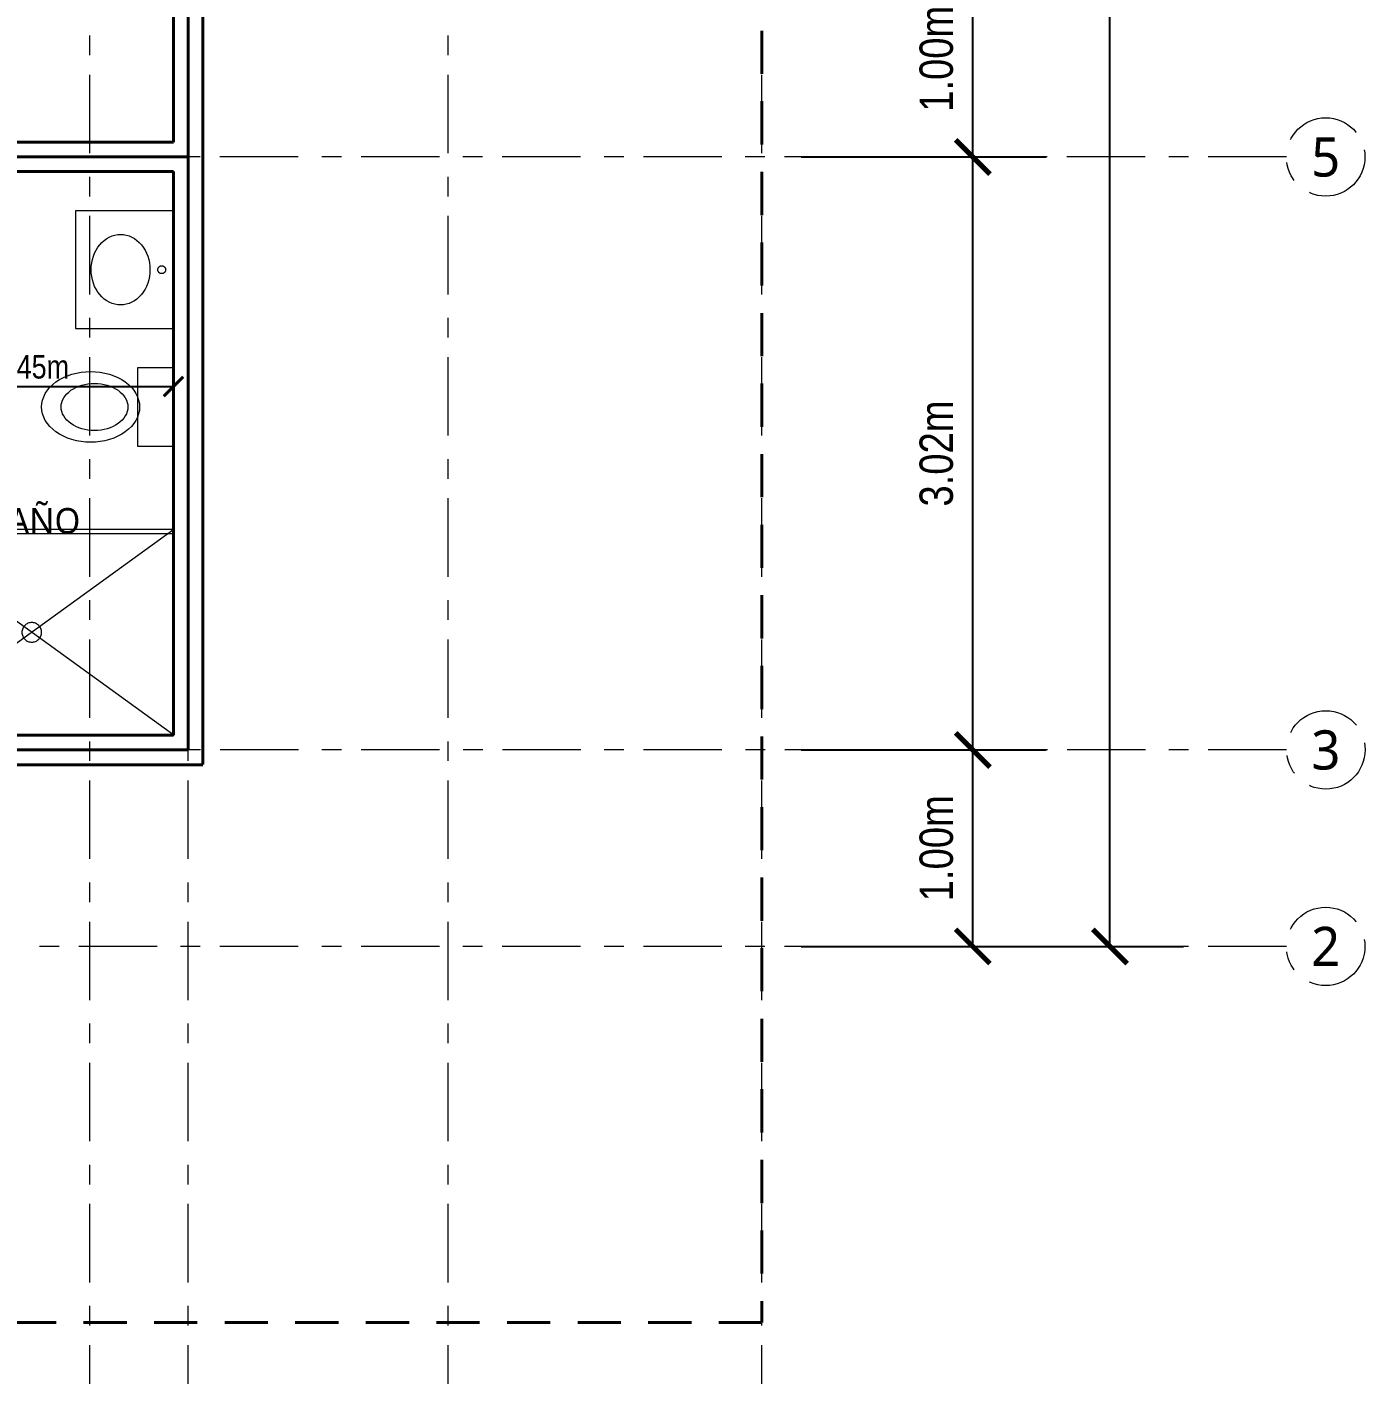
# Model space of a CAD drawing. Header units: metres. Extents: x 28.9 to 123.7, y -14.9 to 27.3.
# Drawn here: x 67.04 to 73.86, y -0.39 to 6.48 of the extents above; entities that cross this region are included whole.
import ezdxf
from ezdxf.enums import TextEntityAlignment as Align

# ---------------------------------------------------------------- set-up
doc = ezdxf.new("R2010")
doc.units = ezdxf.units.M
doc.linetypes.add('EJE', pattern=[0.6, 0.4, -0.08, 0, -0.12])
doc.linetypes.add('VACIO', pattern=[0.36, 0.22, -0.14])
for name, color, linetype, lineweight in [('001_Muros', 7, 'Continuous', 40), ('002_EjesVerticales', 8, 'EJE', 9), ('006_Mobiliario', 6, 'Continuous', 18), ('007_Textos', 7, 'Continuous', 18), ('008_Cotas', 8, 'Continuous', 13)]:
    doc.layers.add(name, color=color, linetype=linetype, lineweight=lineweight)
doc.styles.add('OpenSans', font='OpenSans-Regular.ttf')
doc.styles.add('OpenSansCondensed-Light', font='OpenSansCondensed-Light.ttf')
doc.dimstyles.new('EZDXF', dxfattribs={"dimtxt": 0.25, "dimasz": 0.175, "dimexe": 0.375, "dimexo": 0.125, "dimgap": 0.1, "dimtad": 1, "dimzin": 4, "dimtxsty": 'OpenSansCondensed-Light', "dimblk": 'ARCHTICK', "dimcen": 2.5, "dimazin": 1, "dimtfac": 0.5, "dimtmove": 2, "dimatfit": 3})

# ---------------------------------------------------------------- blocks, each defined once
blk = doc.blocks.new('EJE')
at = {"color": 0}
blk.add_circle((0, 0), 0.2, dxfattribs=at)
at = {"color": 0, "style": 'OpenSans'}
blk.add_attdef('EJE', text='', height=0.2, dxfattribs=at).set_placement((0, 0), align=Align.MIDDLE_CENTER)
blk = doc.blocks.new('_ARCHTICK')
at = {"color": 0, "linetype": 'ByBlock', "const_width": 0.15}
blk.add_lwpolyline([(-0.5, -0.5), (0.5, 0.5)], dxfattribs=at)
blk = doc.blocks.new('*D41')
at = {"color": 0, "transparency": 16777216}
for p, q in [((70.9854, 2.796), (72.2354, 2.796)), ((71.8604, 1.794), (71.8604, 2.796)), ((70.9854, 1.794), (72.2354, 1.794))]:
    blk.add_line(p, q, dxfattribs=at)
at = {"layer": 'Defpoints', "transparency": 16777216}
for p in [(70.8604, 2.796), (70.8604, 1.794), (71.8604, 1.794)]:
    blk.add_point(p, dxfattribs=at)
at = {"layer": '008_Cotas', "color": 0, "transparency": 16777216, "xscale": 0.175, "yscale": 0.175}
for p, rotation in [((71.8604, 2.796), 90), ((71.8604, 1.794), 270)]:
    blk.add_blockref('_ARCHTICK', p, dxfattribs=dict(at, rotation=rotation))
at = {"layer": '008_Cotas', "color": 0, "transparency": 16777216, "insert": (71.6754, 2.295), "char_height": 0.17, "attachment_point": 5, "rotation": 90, "style": 'OpenSansCondensed-Light', "bg_fill": 3, "box_fill_scale": 1.1, "bg_fill_color": 0, "bg_fill_transparency": 0}
blk.add_mtext('1.00m', dxfattribs=at)
blk = doc.blocks.new('*D42')
at = {"color": 0, "transparency": 16777216}
for p, q in [((70.9854, 5.821), (72.2354, 5.821)), ((71.8604, 2.796), (71.8604, 5.821)), ((70.9854, 2.796), (72.2354, 2.796))]:
    blk.add_line(p, q, dxfattribs=at)
at = {"layer": 'Defpoints', "transparency": 16777216}
for p in [(70.8604, 5.821), (70.8604, 2.796), (71.8604, 2.796)]:
    blk.add_point(p, dxfattribs=at)
at = {"layer": '008_Cotas', "color": 0, "transparency": 16777216, "xscale": 0.175, "yscale": 0.175}
for p, rotation in [((71.8604, 5.821), 90), ((71.8604, 2.796), 270)]:
    blk.add_blockref('_ARCHTICK', p, dxfattribs=dict(at, rotation=rotation))
at = {"layer": '008_Cotas', "color": 0, "transparency": 16777216, "insert": (71.6754, 4.3085), "char_height": 0.17, "attachment_point": 5, "rotation": 90, "style": 'OpenSansCondensed-Light', "bg_fill": 3, "box_fill_scale": 1.1, "bg_fill_color": 0, "bg_fill_transparency": 0}
blk.add_mtext('3.02m', dxfattribs=at)
blk = doc.blocks.new('*D43')
at = {"color": 0, "transparency": 16777216}
for p, q in [((70.9854, 6.823), (72.2354, 6.823)), ((71.8604, 5.821), (71.8604, 6.823)), ((70.9854, 5.821), (72.2354, 5.821))]:
    blk.add_line(p, q, dxfattribs=at)
at = {"layer": 'Defpoints', "transparency": 16777216}
for p in [(70.8604, 6.823), (70.8604, 5.821), (71.8604, 5.821)]:
    blk.add_point(p, dxfattribs=at)
at = {"layer": '008_Cotas', "color": 0, "transparency": 16777216, "xscale": 0.175, "yscale": 0.175}
for p, rotation in [((71.8604, 6.823), 90), ((71.8604, 5.821), 270)]:
    blk.add_blockref('_ARCHTICK', p, dxfattribs=dict(at, rotation=rotation))
at = {"layer": '008_Cotas', "color": 0, "transparency": 16777216, "insert": (71.6754, 6.322), "char_height": 0.17, "attachment_point": 5, "rotation": 90, "style": 'OpenSansCondensed-Light', "bg_fill": 3, "box_fill_scale": 1.1, "bg_fill_color": 0, "bg_fill_transparency": 0}
blk.add_mtext('1.00m', dxfattribs=at)
blk = doc.blocks.new('*D52')
at = {"color": 0, "transparency": 16777216}
for p, q in [((70.9854, 24.246), (72.9354, 24.246)), ((72.5604, 1.794), (72.5604, 24.246)), ((70.9854, 1.794), (72.9354, 1.794))]:
    blk.add_line(p, q, dxfattribs=at)
at = {"layer": 'Defpoints', "transparency": 16777216}
for p in [(70.8604, 24.246), (70.8604, 1.794), (72.5604, 1.794)]:
    blk.add_point(p, dxfattribs=at)
at = {"layer": '008_Cotas', "color": 0, "transparency": 16777216, "xscale": 0.175, "yscale": 0.175}
for p, rotation in [((72.5604, 24.246), 90), ((72.5604, 1.794), 270)]:
    blk.add_blockref('_ARCHTICK', p, dxfattribs=dict(at, rotation=rotation))
at = {"layer": '008_Cotas', "color": 0, "transparency": 16777216, "insert": (72.3754, 13.02), "char_height": 0.17, "attachment_point": 5, "rotation": 90, "style": 'OpenSansCondensed-Light', "bg_fill": 3, "box_fill_scale": 1.1, "bg_fill_color": 0, "bg_fill_transparency": 0}
blk.add_mtext('22.45m', dxfattribs=at)
blk = doc.blocks.new('*D162')
at = {"color": 0, "transparency": 16777216}
for p, q in [((66.337, 4.67), (66.337, 4.7)), ((67.784, 4.67), (67.784, 4.7)), ((66.337, 4.65), (67.784, 4.65))]:
    blk.add_line(p, q, dxfattribs=at)
at = {"layer": 'Defpoints', "transparency": 16777216}
for p in [(66.337, 4.65), (66.337, 4.65), (67.784, 4.65)]:
    blk.add_point(p, dxfattribs=at)
at = {"layer": '008_Cotas', "color": 0, "transparency": 16777216, "xscale": 0.1, "yscale": 0.1, "rotation": 180}
blk.add_blockref('_ARCHTICK', (66.337, 4.65), dxfattribs=at)
at = {"layer": '008_Cotas', "color": 0, "transparency": 16777216, "xscale": 0.1, "yscale": 0.1}
blk.add_blockref('_ARCHTICK', (67.784, 4.65), dxfattribs=at)
at = {"layer": '008_Cotas', "color": 0, "transparency": 16777216, "insert": (67.0605, 4.75), "char_height": 0.12, "attachment_point": 5, "style": 'OpenSansCondensed-Light', "bg_fill": 3, "box_fill_scale": 1.1, "bg_fill_color": 0, "bg_fill_transparency": 0}
blk.add_mtext('1.45m', dxfattribs=at)
blk = doc.blocks.new('MOB_REGADERA_145x105')
for points in [[(0.725, -0.525), (0.725, 0.525), (-0.725, 0.525), (-0.725, -0.525)], [(0.05, 0), (0.0498, 0.0049), (0.049, 0.0098), (0.0478, 0.0145), (0.0462, 0.0191), (0.0441, 0.0236), (0.0416, 0.0278), (0.0387, 0.0317), (0.0354, 0.0354), (0.0317, 0.0387), (0.0278, 0.0416), (0.0236, 0.0441), (0.0191, 0.0462), (0.0145, 0.0478), (0.0098, 0.049), (0.0049, 0.0498), (0, 0.05), (-0.0049, 0.0498), (-0.0098, 0.049), (-0.0145, 0.0478), (-0.0191, 0.0462), (-0.0236, 0.0441), (-0.0278, 0.0416), (-0.0317, 0.0387), (-0.0354, 0.0354), (-0.0387, 0.0317), (-0.0416, 0.0278), (-0.0441, 0.0236), (-0.0462, 0.0191), (-0.0478, 0.0145), (-0.049, 0.0098), (-0.0498, 0.0049), (-0.05, 0), (-0.0498, -0.0049), (-0.049, -0.0098), (-0.0478, -0.0145), (-0.0462, -0.0191), (-0.0441, -0.0236), (-0.0416, -0.0278), (-0.0387, -0.0317), (-0.0354, -0.0354), (-0.0317, -0.0387), (-0.0278, -0.0416), (-0.0236, -0.0441), (-0.0191, -0.0462), (-0.0145, -0.0478), (-0.0098, -0.049), (-0.0049, -0.0498), (0, -0.05), (0.0049, -0.0498), (0.0098, -0.049), (0.0145, -0.0478), (0.0191, -0.0462), (0.0236, -0.0441), (0.0278, -0.0416), (0.0317, -0.0387), (0.0354, -0.0354), (0.0387, -0.0317), (0.0416, -0.0278), (0.0441, -0.0236), (0.0462, -0.0191), (0.0478, -0.0145), (0.049, -0.0098), (0.0498, -0.0049)], [(0.725, -0.525), (0.725, -0.505), (-0.725, -0.505), (-0.725, -0.525)]]:
    blk.add_lwpolyline(points, close=True)
for points in [[(-0.725, -0.525), (0.725, 0.525)], [(-0.725, 0.525), (0.725, -0.525)]]:
    blk.add_lwpolyline(points)
blk = doc.blocks.new('MOB_WC_40x70')
at = {"color": 0, "lineweight": -2}
for points in [[(0.2, 0.17), (0.2, 0.35), (-0.2, 0.35), (-0.2, 0.17)], [(0.18, -0.07), (0.1791, -0.0945), (0.1765, -0.1188), (0.1722, -0.1426), (0.1663, -0.1657), (0.1587, -0.1878), (0.1497, -0.2089), (0.1391, -0.2286), (0.1273, -0.2468), (0.1142, -0.2633), (0.1, -0.2779), (0.0849, -0.2905), (0.0689, -0.301), (0.0523, -0.3092), (0.0351, -0.3152), (0.0176, -0.3188), (0, -0.32), (-0.0176, -0.3188), (-0.0351, -0.3152), (-0.0523, -0.3092), (-0.0689, -0.301), (-0.0849, -0.2905), (-0.1, -0.2779), (-0.1142, -0.2633), (-0.1273, -0.2468), (-0.1391, -0.2286), (-0.1497, -0.2089), (-0.1587, -0.1878), (-0.1663, -0.1657), (-0.1722, -0.1426), (-0.1765, -0.1188), (-0.1791, -0.0945), (-0.18, -0.07), (-0.1791, -0.0455), (-0.1765, -0.0212), (-0.1722, 0.0026), (-0.1663, 0.0257), (-0.1587, 0.0478), (-0.1497, 0.0689), (-0.1391, 0.0886), (-0.1273, 0.1068), (-0.1142, 0.1233), (-0.1, 0.1379), (-0.0849, 0.1505), (-0.0689, 0.161), (-0.0523, 0.1692), (-0.0351, 0.1752), (-0.0176, 0.1788), (0, 0.18), (0.0176, 0.1788), (0.0351, 0.1752), (0.0523, 0.1692), (0.0689, 0.161), (0.0849, 0.1505), (0.1, 0.1379), (0.1142, 0.1233), (0.1273, 0.1068), (0.1391, 0.0886), (0.1497, 0.0689), (0.1587, 0.0478), (0.1663, 0.0257), (0.1722, 0.0026), (0.1765, -0.0212), (0.1791, -0.0455)], [(0.12, -0.05), (0.1194, -0.0667), (0.1177, -0.0832), (0.1148, -0.0993), (0.1109, -0.1151), (0.1058, -0.1301), (0.0998, -0.1444), (0.0928, -0.1578), (0.0849, -0.1702), (0.0761, -0.1814), (0.0667, -0.1913), (0.0566, -0.1999), (0.0459, -0.2071), (0.0348, -0.2127), (0.0234, -0.2167), (0.0118, -0.2192), (0, -0.22), (-0.0118, -0.2192), (-0.0234, -0.2167), (-0.0348, -0.2127), (-0.0459, -0.2071), (-0.0566, -0.1999), (-0.0667, -0.1913), (-0.0761, -0.1814), (-0.0849, -0.1702), (-0.0928, -0.1578), (-0.0998, -0.1444), (-0.1058, -0.1301), (-0.1109, -0.1151), (-0.1148, -0.0993), (-0.1177, -0.0832), (-0.1194, -0.0667), (-0.12, -0.05), (-0.1194, -0.0333), (-0.1177, -0.0168), (-0.1148, -0.0007), (-0.1109, 0.0151), (-0.1058, 0.0301), (-0.0998, 0.0444), (-0.0928, 0.0578), (-0.0849, 0.0702), (-0.0761, 0.0814), (-0.0667, 0.0913), (-0.0566, 0.0999), (-0.0459, 0.1071), (-0.0348, 0.1127), (-0.0234, 0.1167), (-0.0118, 0.1192), (0, 0.12), (0.0118, 0.1192), (0.0234, 0.1167), (0.0348, 0.1127), (0.0459, 0.1071), (0.0566, 0.0999), (0.0667, 0.0913), (0.0761, 0.0814), (0.0849, 0.0702), (0.0928, 0.0578), (0.0998, 0.0444), (0.1058, 0.0301), (0.1109, 0.0151), (0.1148, -0.0007), (0.1177, -0.0168), (0.1194, -0.0333)]]:
    blk.add_lwpolyline(points, close=True, dxfattribs=at)
blk = doc.blocks.new('MOB_LAVABO_60x50')
at = {"color": 0, "lineweight": -2}
for points in [[(0.3, -0.25), (0.3, 0.25), (-0.3, 0.25), (-0.3, -0.25)], [(0.02, 0.19), (0.0199, 0.188), (0.0196, 0.1861), (0.0191, 0.1842), (0.0185, 0.1823), (0.0176, 0.1806), (0.0166, 0.1789), (0.0155, 0.1773), (0.0141, 0.1759), (0.0127, 0.1745), (0.0111, 0.1734), (0.0094, 0.1724), (0.0077, 0.1715), (0.0058, 0.1709), (0.0039, 0.1704), (0.002, 0.1701), (0, 0.17), (-0.002, 0.1701), (-0.0039, 0.1704), (-0.0058, 0.1709), (-0.0077, 0.1715), (-0.0094, 0.1724), (-0.0111, 0.1734), (-0.0127, 0.1745), (-0.0141, 0.1759), (-0.0155, 0.1773), (-0.0166, 0.1789), (-0.0176, 0.1806), (-0.0185, 0.1823), (-0.0191, 0.1842), (-0.0196, 0.1861), (-0.0199, 0.188), (-0.02, 0.19), (-0.0199, 0.192), (-0.0196, 0.1939), (-0.0191, 0.1958), (-0.0185, 0.1977), (-0.0176, 0.1994), (-0.0166, 0.2011), (-0.0155, 0.2027), (-0.0141, 0.2041), (-0.0127, 0.2055), (-0.0111, 0.2066), (-0.0094, 0.2076), (-0.0077, 0.2085), (-0.0058, 0.2091), (-0.0039, 0.2096), (-0.002, 0.2099), (0, 0.21), (0.002, 0.2099), (0.0039, 0.2096), (0.0058, 0.2091), (0.0077, 0.2085), (0.0094, 0.2076), (0.0111, 0.2066), (0.0127, 0.2055), (0.0141, 0.2041), (0.0155, 0.2027), (0.0166, 0.2011), (0.0176, 0.1994), (0.0185, 0.1977), (0.0191, 0.1958), (0.0196, 0.1939), (0.0199, 0.192)], [(0.18, -0.02), (0.1791, -0.0347), (0.1765, -0.0493), (0.1722, -0.0635), (0.1663, -0.0774), (0.1587, -0.0907), (0.1497, -0.1033), (0.1391, -0.1152), (0.1273, -0.1261), (0.1142, -0.136), (0.1, -0.1447), (0.0849, -0.1523), (0.0689, -0.1586), (0.0523, -0.1635), (0.0351, -0.1671), (0.0176, -0.1693), (0, -0.17), (-0.0176, -0.1693), (-0.0351, -0.1671), (-0.0523, -0.1635), (-0.0689, -0.1586), (-0.0849, -0.1523), (-0.1, -0.1447), (-0.1142, -0.136), (-0.1273, -0.1261), (-0.1391, -0.1152), (-0.1497, -0.1033), (-0.1587, -0.0907), (-0.1663, -0.0774), (-0.1722, -0.0635), (-0.1765, -0.0493), (-0.1791, -0.0347), (-0.18, -0.02), (-0.1791, -0.0053), (-0.1765, 0.0093), (-0.1722, 0.0235), (-0.1663, 0.0374), (-0.1587, 0.0507), (-0.1497, 0.0633), (-0.1391, 0.0752), (-0.1273, 0.0861), (-0.1142, 0.096), (-0.1, 0.1047), (-0.0849, 0.1123), (-0.0689, 0.1186), (-0.0523, 0.1235), (-0.0351, 0.1271), (-0.0176, 0.1293), (0, 0.13), (0.0176, 0.1293), (0.0351, 0.1271), (0.0523, 0.1235), (0.0689, 0.1186), (0.0849, 0.1123), (0.1, 0.1047), (0.1142, 0.096), (0.1273, 0.0861), (0.1391, 0.0752), (0.1497, 0.0633), (0.1587, 0.0507), (0.1663, 0.0374), (0.1722, 0.0235), (0.1765, 0.0093), (0.1791, -0.0053)]]:
    blk.add_lwpolyline(points, close=True, dxfattribs=at)

msp = doc.modelspace()

# ---------------------------------------------------------------- linework, layer by layer
at = {"layer": '001_Muros'}
for p, q in [((67.8593, 2.7964), (67.8593, 6.825)), ((67.7843, 2.8714), (66.3367, 2.8714)), ((67.8593, 2.7964), (65.4354, 2.7964)), ((65.435, 2.721), (67.934, 2.721))]:
    msp.add_line(p, q, dxfattribs=at)
for points in [[(67.7843, 5.8964), (67.7843, 6.9)], [(67.9343, 2.7214), (67.9343, 6.75)], [(67.7843, 5.8964), (66.337, 5.8964)], [(67.8593, 5.8214), (66.262, 5.8214)], [(67.7843, 5.7464), (66.187, 5.7465)], [(67.7843, 2.8714), (67.7843, 5.7464)]]:
    msp.add_lwpolyline(points, dxfattribs=at)
at = {"layer": '001_Muros', "linetype": 'VACIO'}
for points in [[(70.7854, 6.825), (70.7854, -0.125)], [(70.7854, -0.125), (61.9354, -0.125)]]:
    msp.add_lwpolyline(points, dxfattribs=at)
at = {"layer": '002_EjesVerticales'}
for p, q in [((67.3574, -2.8), (67.3574, 26.921)), ((70.7854, -2.8), (70.7854, 26.921)), ((73.4604, 5.821), (59.2604, 5.821)), ((73.4613, 2.7964), (59.2613, 2.7964)), ((73.4604, 1.794), (59.2604, 1.794))]:
    msp.add_line(p, q, dxfattribs=at)
at = {"layer": '002_EjesVerticales', "color": 18, "true_color": 0x000000}
for p, q in [((67.8584, -2.8), (67.8584, 26.921)), ((69.185, -2.8), (69.185, 26.921))]:
    msp.add_line(p, q, dxfattribs=at)

# ---------------------------------------------------------------- block references
at = {"layer": '002_EjesVerticales'}
for p, values in [((73.6604, 5.821), {'EJE': '5'}), ((73.6613, 2.7964), {'EJE': '3'}), ((73.6604, 1.794), {'EJE': '2'})]:
    msp.add_blockref('EJE', p, dxfattribs=at).add_auto_attribs(values)
at = {"layer": '006_Mobiliario'}
for name, p, rotation in [('MOB_LAVABO_60x50', (67.534, 5.246), 270), ('MOB_REGADERA_145x105', (67.061, 3.396), 180)]:
    msp.add_blockref(name, p, dxfattribs=dict(at, rotation=rotation))

# ---------------------------------------------------------------- texts
at = {"layer": '007_Textos', "insert": (66.83, 4.03), "char_height": 0.13, "attachment_point": 1, "style": 'OpenSans'}
msp.add_mtext_dynamic_manual_height_columns('BAÑO', width=0.049638, gutter_width=0.8441, heights=[0], dxfattribs=at)

# ---------------------------------------------------------------- next in the draw order: dimensions: what is measured, and where the dimension line sits
at = {"layer": '008_Cotas'}
dim = msp.add_linear_dim(base=(66.337, 4.65), p1=(66.337, 4.65), p2=(67.784, 4.65), dimstyle='EZDXF', override={"dimtxt": 0.12, "dimasz": 0.1, "dimexe": 0.05, "dimexo": 0.02, "dimgap": 0.04, "dimdec": 2, "dimrnd": 0.001, "dimzin": 0, "dimdsep": 46, "dimpost": '<>m', "dimtix": 1, "dimtfill": 1}, dxfattribs=at)
dim.commit()
dim.dimension.update_dxf_attribs({"geometry": '*D162', "text_midpoint": (67.0605, 4.75)})
dim = msp.add_linear_dim(base=(71.8604, 1.794), p1=(70.8604, 1.794), p2=(70.8604, 2.796), angle=90, dimstyle='EZDXF', override={"dimtxt": 0.17, "dimrnd": 0.001, "dimzin": 0, "dimdsep": 46, "dimpost": '<>m', "dimtix": 1, "dimfxl": 1, "dimtfill": 1}, dxfattribs=at)
dim.commit()
dim.dimension.update_dxf_attribs({"geometry": '*D41', "text_midpoint": (71.6754, 2.295)})

# ---------------------------------------------------------------- next in the draw order: block references
at = {"layer": '006_Mobiliario', "rotation": 270}
msp.add_blockref('MOB_WC_40x70', (67.4311, 4.546), dxfattribs=at)

# ---------------------------------------------------------------- next in the draw order: dimensions: what is measured, and where the dimension line sits
at = {"layer": '008_Cotas'}
dim = msp.add_linear_dim(base=(71.8604403516, 2.796), p1=(70.8604403516, 2.796), p2=(70.8604403516, 5.821), angle=90, dimstyle='EZDXF', override={"dimtxt": 0.17, "dimrnd": 0.001, "dimzin": 0, "dimdsep": 46, "dimpost": '<>m', "dimtix": 1, "dimfxl": 1, "dimtfill": 1}, dxfattribs=at)
dim.commit()
dim.dimension.update_dxf_attribs({"geometry": '*D42', "text_midpoint": (71.6754403516, 4.2585)})

# ---------------------------------------------------------------- next in the draw order: dimensions: what is measured, and where the dimension line sits
dim = msp.add_linear_dim(base=(71.8604, 5.821), p1=(70.8604, 5.821), p2=(70.8604, 6.823), angle=90, dimstyle='EZDXF', override={"dimtxt": 0.17, "dimrnd": 0.001, "dimzin": 0, "dimdsep": 46, "dimpost": '<>m', "dimtix": 1, "dimfxl": 1, "dimtfill": 1}, dxfattribs=at)
dim.commit()
dim.dimension.update_dxf_attribs({"geometry": '*D43', "text_midpoint": (71.6754, 6.322)})

# ---------------------------------------------------------------- next in the draw order: dimensions: what is measured, and where the dimension line sits
dim = msp.add_linear_dim(base=(72.5604, 1.794), p1=(70.8604, 1.794), p2=(70.8604, 24.246), angle=90, dimstyle='EZDXF', override={"dimtxt": 0.17, "dimrnd": 0.001, "dimzin": 0, "dimdsep": 46, "dimpost": '<>m', "dimtix": 1, "dimfxl": 1, "dimtfill": 1}, dxfattribs=at)
dim.commit()
dim.dimension.update_dxf_attribs({"geometry": '*D52', "text_midpoint": (72.3754, 12.97)})

doc.saveas('drawing.dxf')
